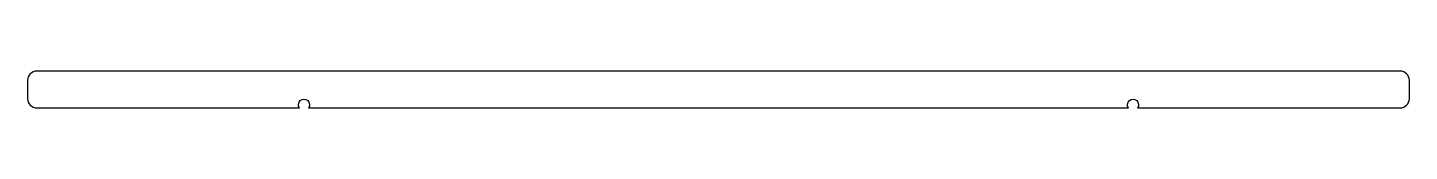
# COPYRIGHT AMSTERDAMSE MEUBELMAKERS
# Model space of a CAD drawing. Header units: millimetres. Extents: x -3 to 747, y 0 to 20.
import ezdxf

# ---------------------------------------------------------------- set-up
doc = ezdxf.new("R2010")
doc.units = ezdxf.units.MM

msp = doc.modelspace()

# ---------------------------------------------------------------- linework, layer by layer
msp.add_lwpolyline([(741.91, 20), (1.91, 20, 0.414214), (-3.09, 15), (-3.09, 5, 0.414214), (1.91, 0), (144.47, -0.01, -1.939956), (149.36, -0.01), (371.91, 0), (594.47, -0.01, -1.939956), (599.36, -0.01), (671.91, 0), (741.91, 0, 0.414214), (746.91, 5), (746.91, 15, 0.414214)], format="xyb", close=True)

doc.saveas('drawing.dxf')
